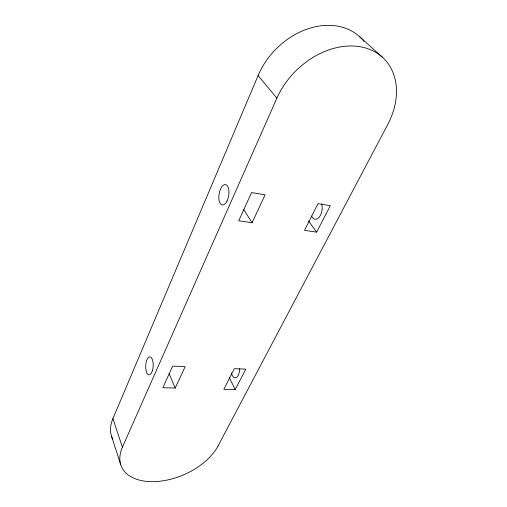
<?xml version="1.0" encoding="UTF-8"?>
<svg xmlns="http://www.w3.org/2000/svg" width="507" height="507" viewBox="0 0 507 507"><rect width="100%" height="100%" fill="white"/><g stroke="black" fill="none" stroke-linecap="round" stroke-linejoin="round"><path stroke-width="0.76" d="M112.674 439.043A52.012 32.391 -22.7 0 1 112.909 418.624L258.095 75.562A68.217 52.918 -46.1 0 1 308.763 28.55A68.217 52.918 -46.1 0 1 364.026 41.359M218.048 445.951A53.691 32.099 -23.1 0 1 153.209 481.65A53.691 32.099 -23.1 0 1 122.409 447.199L276.892 98.174A71.037 53.457 -44.8 0 1 363.316 47.385A71.037 53.457 -44.8 0 1 387.703 124.57L218.048 445.951M175.194 388.039L185.144 366.643L172.665 366.13L162.855 387.709L175.194 388.039L169.085 373.488M252.106 222.738L265.091 194.821L251.573 192.565L238.74 220.792L252.106 222.738L243.626 209.473M235.204 389.617L245.794 369.134L234.323 368.665L223.847 389.319L235.204 389.617L229.36 377.721M316.653 232.124L330.317 205.696L318.041 203.649L304.492 230.355L316.653 232.124L308.598 221.02M359.767 36.827L382.595 57.405M258.095 75.562L276.892 98.174M112.909 418.624L122.409 447.199M111.515 436.191L120.78 464.767M321.622 203.966A9.633 5.501 -80 0 1 319.176 217.192A9.633 5.501 -80 0 1 311.596 215.995M239.684 368.843A8.486 4.284 -87.7 0 1 236.192 377.582A8.486 4.284 -87.7 0 1 231.395 372.892M227.066 200.943A10.298 4.88 -81 0 0 225.735 184.656A10.298 4.88 -81 0 0 218.866 198.731A10.298 4.88 -81 0 0 227.066 200.943M152.366 370.769A8.999 3.739 -87 0 0 150.034 356.884A8.999 3.739 -87 0 0 145.927 369.926A8.999 3.739 -87 0 0 152.366 370.769"/></g></svg>
